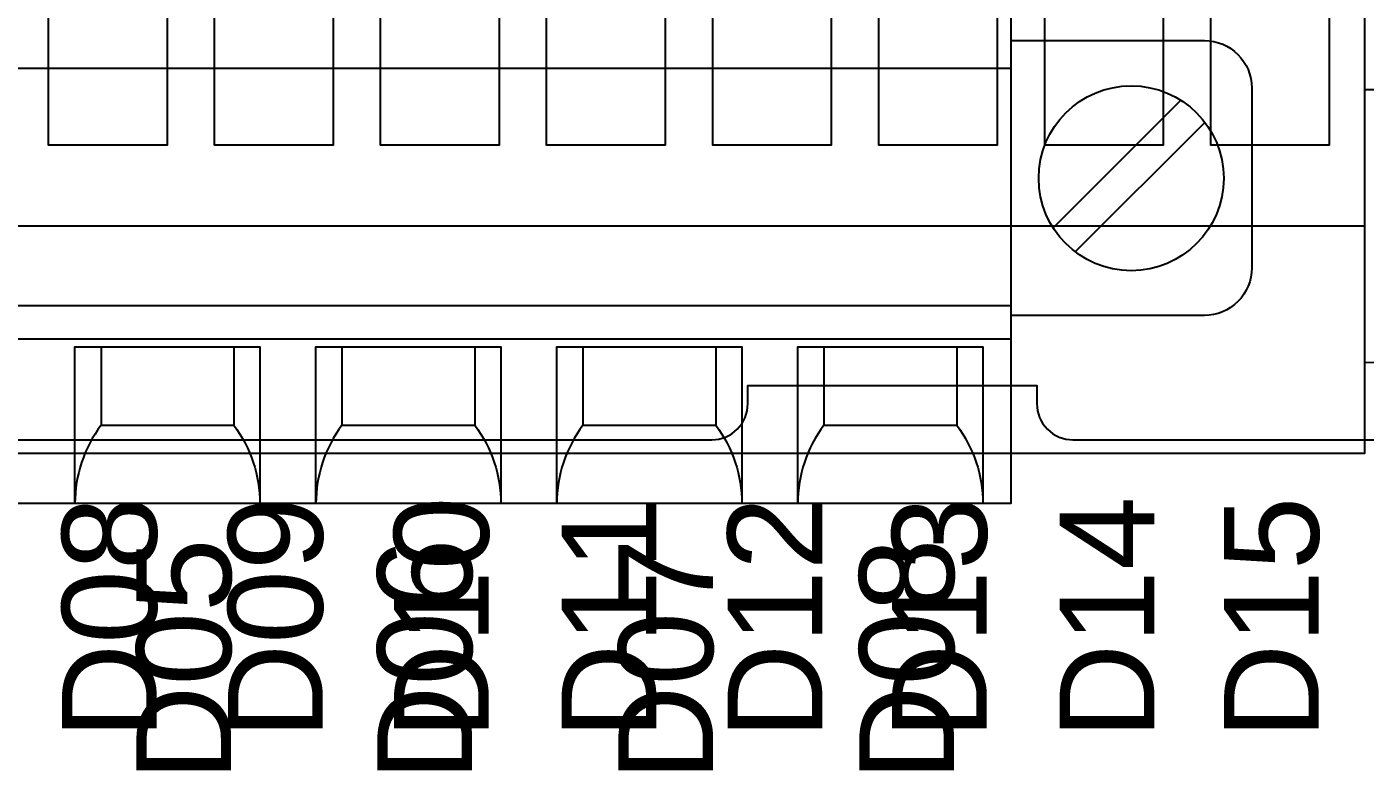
# Model space of a CAD drawing. Extents: x 0.3 to 23.7, y 0.2 to 17.8.
# Drawn here: x 18.987 to 20.098, y 4.187 to 4.805 of the extents above; entities that cross this region are included whole.
import ezdxf

# ---------------------------------------------------------------- set-up
doc = ezdxf.new("R2010")
doc.units = 0
doc.header["$MEASUREMENT"] = 0
for name, color, linetype in [('3_01__0-__EMPTY', 7, 'CONTINUOUS'), ('3_02__B-___3__DI___4__DO__', 7, 'CONTINUOUS'), ('3_03__1-___4__DI___4__DO_E', 7, 'CONTINUOUS'), ('3_04__C-___4__DI___4__DO_F', 7, 'CONTINUOUS'), ('3_05__D-___4__DI___3__DO_E', 7, 'CONTINUOUS'), ('3_06__2A___8__DO__ELECTROM', 7, 'CONTINUOUS'), ('3_07__2B___8__DO__ELECTROM', 7, 'CONTINUOUS'), ('3_08__2C___8__DO_ELECTROME', 7, 'CONTINUOUS'), ('3_09__2D___8__DO_ELECTROME', 7, 'CONTINUOUS'), ('3_10__2G___8__DO_ELECTROME', 7, 'CONTINUOUS'), ('3_11__3-___8__DI', 7, 'CONTINUOUS'), ('3_12__4-___14__DI', 7, 'CONTINUOUS'), ('3_13__5-___8__AI___20_MA_O', 7, 'CONTINUOUS'), ('3_14__6-___4__AI___4__AO__', 7, 'CONTINUOUS'), ('3_15__9-___10__RTD_INPUTS', 7, 'CONTINUOUS')]:
    doc.layers.add(name, color=color, linetype=linetype)
doc.styles.add('ARIAL', font='arial.ttf')

msp = doc.modelspace()

# ---------------------------------------------------------------- linework, layer by layer
at = {"layer": '3_01__0-__EMPTY'}
msp.add_lwpolyline([(18.5905, 4.4619), (19.5558, 4.4619, 0.414214), (19.5856, 4.4918), (19.5856, 4.5069), (19.8256, 4.5069), (19.8256, 4.4918, 0.414214), (19.8555, 4.4619), (20.7508, 4.4619, 0.414214)], format="xyb", dxfattribs=at)
at = {"layer": '3_02__B-___3__DI___4__DO__'}
msp.add_lwpolyline([(18.2039, 5.0177), (19.8039, 5.0177), (19.8039, 4.4089), (18.2039, 4.4089)], close=True, dxfattribs=at)
for points in [[(19.8039, 4.7935), (19.9646, 4.7935, -0.414169), (20.0039, 4.7541), (20.0039, 4.6046, -0.414258), (19.9646, 4.5652), (19.8039, 4.5652)], [(19.0488, 4.539), (19.0488, 4.4739, 0.162853), (19.0272, 4.4089, 1.944453)], [(19.1591, 4.539), (19.1591, 4.4739, -0.162853), (19.1807, 4.4089, -1.944453)], [(19.2488, 4.539), (19.2488, 4.4739, 0.162853), (19.2272, 4.4089, 1.944453)], [(19.3591, 4.539), (19.3591, 4.4739, -0.162853), (19.3807, 4.4089, -1.944453)], [(19.4488, 4.539), (19.4488, 4.4739, 0.162853), (19.4272, 4.4089, 1.944453)], [(19.5591, 4.539), (19.5591, 4.4739, -0.162853), (19.5807, 4.4089, -1.944453)], [(19.6488, 4.539), (19.6488, 4.4739, 0.162853), (19.6272, 4.4089, 1.944453)], [(19.7591, 4.539), (19.7591, 4.4739, -0.162853), (19.7807, 4.4089, -1.944453)]]:
    msp.add_lwpolyline(points, format="xyb", dxfattribs=at)
for points in [[(18.2039, 4.7706), (19.8039, 4.7706)], [(19.8391, 4.638), (19.945, 4.7439)], [(19.8574, 4.618), (19.965, 4.7255)], [(18.2039, 4.5735), (19.8039, 4.5735)], [(18.2039, 4.5457), (19.8039, 4.5457)], [(19.0272, 4.4089), (19.0272, 4.539), (19.1807, 4.539), (19.1807, 4.4089)], [(19.2272, 4.4089), (19.2272, 4.539), (19.3807, 4.539), (19.3807, 4.4089)], [(19.4272, 4.4089), (19.4272, 4.539), (19.5807, 4.539), (19.5807, 4.4089)], [(19.6272, 4.4089), (19.6272, 4.539), (19.7807, 4.539), (19.7807, 4.4089)], [(19.0488, 4.4739), (19.1591, 4.4739)], [(19.2488, 4.4739), (19.3591, 4.4739)], [(19.4488, 4.4739), (19.5591, 4.4739)], [(19.6488, 4.4739), (19.7591, 4.4739)]]:
    msp.add_lwpolyline(points, dxfattribs=at)
msp.add_circle((19.9039, 4.6791), 0.0768, dxfattribs=at)
at = {"layer": '3_03__1-___4__DI___4__DO_E'}
msp.add_lwpolyline([(18.2039, 5.0177), (19.8039, 5.0177), (19.8039, 4.4089), (18.2039, 4.4089)], close=True, dxfattribs=at)
for points in [[(19.8039, 4.7935), (19.9646, 4.7935, -0.414169), (20.0039, 4.7541), (20.0039, 4.6046, -0.414258), (19.9646, 4.5652), (19.8039, 4.5652)], [(19.0488, 4.539), (19.0488, 4.4739, 0.162853), (19.0272, 4.4089, 1.944453)], [(19.1591, 4.539), (19.1591, 4.4739, -0.162853), (19.1807, 4.4089, -1.944453)], [(19.2488, 4.539), (19.2488, 4.4739, 0.162853), (19.2272, 4.4089, 1.944453)], [(19.3591, 4.539), (19.3591, 4.4739, -0.162853), (19.3807, 4.4089, -1.944453)], [(19.4488, 4.539), (19.4488, 4.4739, 0.162853), (19.4272, 4.4089, 1.944453)], [(19.5591, 4.539), (19.5591, 4.4739, -0.162853), (19.5807, 4.4089, -1.944453)], [(19.6488, 4.539), (19.6488, 4.4739, 0.162853), (19.6272, 4.4089, 1.944453)], [(19.7591, 4.539), (19.7591, 4.4739, -0.162853), (19.7807, 4.4089, -1.944453)]]:
    msp.add_lwpolyline(points, format="xyb", dxfattribs=at)
for points in [[(18.2039, 4.7706), (19.8039, 4.7706)], [(19.8391, 4.638), (19.945, 4.7439)], [(19.8574, 4.618), (19.965, 4.7255)], [(18.2039, 4.5735), (19.8039, 4.5735)], [(18.2039, 4.5457), (19.8039, 4.5457)], [(19.0272, 4.4089), (19.0272, 4.539), (19.1807, 4.539), (19.1807, 4.4089)], [(19.2272, 4.4089), (19.2272, 4.539), (19.3807, 4.539), (19.3807, 4.4089)], [(19.4272, 4.4089), (19.4272, 4.539), (19.5807, 4.539), (19.5807, 4.4089)], [(19.6272, 4.4089), (19.6272, 4.539), (19.7807, 4.539), (19.7807, 4.4089)], [(19.0488, 4.4739), (19.1591, 4.4739)], [(19.2488, 4.4739), (19.3591, 4.4739)], [(19.4488, 4.4739), (19.5591, 4.4739)], [(19.6488, 4.4739), (19.7591, 4.4739)]]:
    msp.add_lwpolyline(points, dxfattribs=at)
msp.add_circle((19.9039, 4.6791), 0.0768, dxfattribs=at)
at = {"layer": '3_04__C-___4__DI___4__DO_F'}
msp.add_lwpolyline([(18.2039, 5.0177), (19.8039, 5.0177), (19.8039, 4.4089), (18.2039, 4.4089)], close=True, dxfattribs=at)
for points in [[(19.8039, 4.7935), (19.9646, 4.7935, -0.414169), (20.0039, 4.7541), (20.0039, 4.6046, -0.414258), (19.9646, 4.5652), (19.8039, 4.5652)], [(19.0488, 4.539), (19.0488, 4.4739, 0.162853), (19.0272, 4.4089, 1.944453)], [(19.1591, 4.539), (19.1591, 4.4739, -0.162853), (19.1807, 4.4089, -1.944453)], [(19.2488, 4.539), (19.2488, 4.4739, 0.162853), (19.2272, 4.4089, 1.944453)], [(19.3591, 4.539), (19.3591, 4.4739, -0.162853), (19.3807, 4.4089, -1.944453)], [(19.4488, 4.539), (19.4488, 4.4739, 0.162853), (19.4272, 4.4089, 1.944453)], [(19.5591, 4.539), (19.5591, 4.4739, -0.162853), (19.5807, 4.4089, -1.944453)], [(19.6488, 4.539), (19.6488, 4.4739, 0.162853), (19.6272, 4.4089, 1.944453)], [(19.7591, 4.539), (19.7591, 4.4739, -0.162853), (19.7807, 4.4089, -1.944453)]]:
    msp.add_lwpolyline(points, format="xyb", dxfattribs=at)
for points in [[(18.2039, 4.7706), (19.8039, 4.7706)], [(19.8391, 4.638), (19.945, 4.7439)], [(19.8574, 4.618), (19.965, 4.7255)], [(18.2039, 4.5735), (19.8039, 4.5735)], [(18.2039, 4.5457), (19.8039, 4.5457)], [(19.0272, 4.4089), (19.0272, 4.539), (19.1807, 4.539), (19.1807, 4.4089)], [(19.2272, 4.4089), (19.2272, 4.539), (19.3807, 4.539), (19.3807, 4.4089)], [(19.4272, 4.4089), (19.4272, 4.539), (19.5807, 4.539), (19.5807, 4.4089)], [(19.6272, 4.4089), (19.6272, 4.539), (19.7807, 4.539), (19.7807, 4.4089)], [(19.0488, 4.4739), (19.1591, 4.4739)], [(19.2488, 4.4739), (19.3591, 4.4739)], [(19.4488, 4.4739), (19.5591, 4.4739)], [(19.6488, 4.4739), (19.7591, 4.4739)]]:
    msp.add_lwpolyline(points, dxfattribs=at)
msp.add_circle((19.9039, 4.6791), 0.0768, dxfattribs=at)
at = {"layer": '3_05__D-___4__DI___3__DO_E'}
msp.add_lwpolyline([(18.2039, 5.0177), (19.8039, 5.0177), (19.8039, 4.4089), (18.2039, 4.4089)], close=True, dxfattribs=at)
for points in [[(19.8039, 4.7935), (19.9646, 4.7935, -0.414169), (20.0039, 4.7541), (20.0039, 4.6046, -0.414258), (19.9646, 4.5652), (19.8039, 4.5652)], [(19.0488, 4.539), (19.0488, 4.4739, 0.162853), (19.0272, 4.4089, 1.944453)], [(19.1591, 4.539), (19.1591, 4.4739, -0.162853), (19.1807, 4.4089, -1.944453)], [(19.2488, 4.539), (19.2488, 4.4739, 0.162853), (19.2272, 4.4089, 1.944453)], [(19.3591, 4.539), (19.3591, 4.4739, -0.162853), (19.3807, 4.4089, -1.944453)], [(19.4488, 4.539), (19.4488, 4.4739, 0.162853), (19.4272, 4.4089, 1.944453)], [(19.5591, 4.539), (19.5591, 4.4739, -0.162853), (19.5807, 4.4089, -1.944453)], [(19.6488, 4.539), (19.6488, 4.4739, 0.162853), (19.6272, 4.4089, 1.944453)], [(19.7591, 4.539), (19.7591, 4.4739, -0.162853), (19.7807, 4.4089, -1.944453)]]:
    msp.add_lwpolyline(points, format="xyb", dxfattribs=at)
for points in [[(18.2039, 4.7706), (19.8039, 4.7706)], [(19.8391, 4.638), (19.945, 4.7439)], [(19.8574, 4.618), (19.965, 4.7255)], [(18.2039, 4.5735), (19.8039, 4.5735)], [(18.2039, 4.5457), (19.8039, 4.5457)], [(19.0272, 4.4089), (19.0272, 4.539), (19.1807, 4.539), (19.1807, 4.4089)], [(19.2272, 4.4089), (19.2272, 4.539), (19.3807, 4.539), (19.3807, 4.4089)], [(19.4272, 4.4089), (19.4272, 4.539), (19.5807, 4.539), (19.5807, 4.4089)], [(19.6272, 4.4089), (19.6272, 4.539), (19.7807, 4.539), (19.7807, 4.4089)], [(19.0488, 4.4739), (19.1591, 4.4739)], [(19.2488, 4.4739), (19.3591, 4.4739)], [(19.4488, 4.4739), (19.5591, 4.4739)], [(19.6488, 4.4739), (19.7591, 4.4739)]]:
    msp.add_lwpolyline(points, dxfattribs=at)
msp.add_circle((19.9039, 4.6791), 0.0768, dxfattribs=at)
at = {"layer": '3_06__2A___8__DO__ELECTROM'}
msp.add_lwpolyline([(18.2039, 5.0177), (19.8039, 5.0177), (19.8039, 4.4089), (18.2039, 4.4089)], close=True, dxfattribs=at)
for points in [[(19.8039, 4.7935), (19.9646, 4.7935, -0.414169), (20.0039, 4.7541), (20.0039, 4.6046, -0.414258), (19.9646, 4.5652), (19.8039, 4.5652)], [(19.0488, 4.539), (19.0488, 4.4739, 0.162853), (19.0272, 4.4089, 1.944453)], [(19.1591, 4.539), (19.1591, 4.4739, -0.162853), (19.1807, 4.4089, -1.944453)], [(19.2488, 4.539), (19.2488, 4.4739, 0.162853), (19.2272, 4.4089, 1.944453)], [(19.3591, 4.539), (19.3591, 4.4739, -0.162853), (19.3807, 4.4089, -1.944453)], [(19.4488, 4.539), (19.4488, 4.4739, 0.162853), (19.4272, 4.4089, 1.944453)], [(19.5591, 4.539), (19.5591, 4.4739, -0.162853), (19.5807, 4.4089, -1.944453)], [(19.6488, 4.539), (19.6488, 4.4739, 0.162853), (19.6272, 4.4089, 1.944453)], [(19.7591, 4.539), (19.7591, 4.4739, -0.162853), (19.7807, 4.4089, -1.944453)]]:
    msp.add_lwpolyline(points, format="xyb", dxfattribs=at)
for points in [[(18.2039, 4.7706), (19.8039, 4.7706)], [(19.8391, 4.638), (19.945, 4.7439)], [(19.8574, 4.618), (19.965, 4.7255)], [(18.2039, 4.5735), (19.8039, 4.5735)], [(18.2039, 4.5457), (19.8039, 4.5457)], [(19.0272, 4.4089), (19.0272, 4.539), (19.1807, 4.539), (19.1807, 4.4089)], [(19.2272, 4.4089), (19.2272, 4.539), (19.3807, 4.539), (19.3807, 4.4089)], [(19.4272, 4.4089), (19.4272, 4.539), (19.5807, 4.539), (19.5807, 4.4089)], [(19.6272, 4.4089), (19.6272, 4.539), (19.7807, 4.539), (19.7807, 4.4089)], [(19.0488, 4.4739), (19.1591, 4.4739)], [(19.2488, 4.4739), (19.3591, 4.4739)], [(19.4488, 4.4739), (19.5591, 4.4739)], [(19.6488, 4.4739), (19.7591, 4.4739)]]:
    msp.add_lwpolyline(points, dxfattribs=at)
msp.add_circle((19.9039, 4.6791), 0.0768, dxfattribs=at)
at = {"layer": '3_07__2B___8__DO__ELECTROM'}
msp.add_lwpolyline([(18.2039, 5.0177), (19.8039, 5.0177), (19.8039, 4.4089), (18.2039, 4.4089)], close=True, dxfattribs=at)
for points in [[(19.8039, 4.7935), (19.9646, 4.7935, -0.414169), (20.0039, 4.7541), (20.0039, 4.6046, -0.414258), (19.9646, 4.5652), (19.8039, 4.5652)], [(19.0488, 4.539), (19.0488, 4.4739, 0.162853), (19.0272, 4.4089, 1.944453)], [(19.1591, 4.539), (19.1591, 4.4739, -0.162853), (19.1807, 4.4089, -1.944453)], [(19.2488, 4.539), (19.2488, 4.4739, 0.162853), (19.2272, 4.4089, 1.944453)], [(19.3591, 4.539), (19.3591, 4.4739, -0.162853), (19.3807, 4.4089, -1.944453)], [(19.4488, 4.539), (19.4488, 4.4739, 0.162853), (19.4272, 4.4089, 1.944453)], [(19.5591, 4.539), (19.5591, 4.4739, -0.162853), (19.5807, 4.4089, -1.944453)], [(19.6488, 4.539), (19.6488, 4.4739, 0.162853), (19.6272, 4.4089, 1.944453)], [(19.7591, 4.539), (19.7591, 4.4739, -0.162853), (19.7807, 4.4089, -1.944453)]]:
    msp.add_lwpolyline(points, format="xyb", dxfattribs=at)
for points in [[(18.2039, 4.7706), (19.8039, 4.7706)], [(19.8391, 4.638), (19.945, 4.7439)], [(19.8574, 4.618), (19.965, 4.7255)], [(18.2039, 4.5735), (19.8039, 4.5735)], [(18.2039, 4.5457), (19.8039, 4.5457)], [(19.0272, 4.4089), (19.0272, 4.539), (19.1807, 4.539), (19.1807, 4.4089)], [(19.2272, 4.4089), (19.2272, 4.539), (19.3807, 4.539), (19.3807, 4.4089)], [(19.4272, 4.4089), (19.4272, 4.539), (19.5807, 4.539), (19.5807, 4.4089)], [(19.6272, 4.4089), (19.6272, 4.539), (19.7807, 4.539), (19.7807, 4.4089)], [(19.0488, 4.4739), (19.1591, 4.4739)], [(19.2488, 4.4739), (19.3591, 4.4739)], [(19.4488, 4.4739), (19.5591, 4.4739)], [(19.6488, 4.4739), (19.7591, 4.4739)]]:
    msp.add_lwpolyline(points, dxfattribs=at)
msp.add_circle((19.9039, 4.6791), 0.0768, dxfattribs=at)
at = {"layer": '3_08__2C___8__DO_ELECTROME'}
msp.add_lwpolyline([(18.2039, 5.0177), (19.8039, 5.0177), (19.8039, 4.4089), (18.2039, 4.4089)], close=True, dxfattribs=at)
for points in [[(19.8039, 4.7935), (19.9646, 4.7935, -0.414169), (20.0039, 4.7541), (20.0039, 4.6046, -0.414258), (19.9646, 4.5652), (19.8039, 4.5652)], [(19.0488, 4.539), (19.0488, 4.4739, 0.162853), (19.0272, 4.4089, 1.944453)], [(19.1591, 4.539), (19.1591, 4.4739, -0.162853), (19.1807, 4.4089, -1.944453)], [(19.2488, 4.539), (19.2488, 4.4739, 0.162853), (19.2272, 4.4089, 1.944453)], [(19.3591, 4.539), (19.3591, 4.4739, -0.162853), (19.3807, 4.4089, -1.944453)], [(19.4488, 4.539), (19.4488, 4.4739, 0.162853), (19.4272, 4.4089, 1.944453)], [(19.5591, 4.539), (19.5591, 4.4739, -0.162853), (19.5807, 4.4089, -1.944453)], [(19.6488, 4.539), (19.6488, 4.4739, 0.162853), (19.6272, 4.4089, 1.944453)], [(19.7591, 4.539), (19.7591, 4.4739, -0.162853), (19.7807, 4.4089, -1.944453)]]:
    msp.add_lwpolyline(points, format="xyb", dxfattribs=at)
for points in [[(18.2039, 4.7706), (19.8039, 4.7706)], [(19.8391, 4.638), (19.945, 4.7439)], [(19.8574, 4.618), (19.965, 4.7255)], [(18.2039, 4.5735), (19.8039, 4.5735)], [(18.2039, 4.5457), (19.8039, 4.5457)], [(19.0272, 4.4089), (19.0272, 4.539), (19.1807, 4.539), (19.1807, 4.4089)], [(19.2272, 4.4089), (19.2272, 4.539), (19.3807, 4.539), (19.3807, 4.4089)], [(19.4272, 4.4089), (19.4272, 4.539), (19.5807, 4.539), (19.5807, 4.4089)], [(19.6272, 4.4089), (19.6272, 4.539), (19.7807, 4.539), (19.7807, 4.4089)], [(19.0488, 4.4739), (19.1591, 4.4739)], [(19.2488, 4.4739), (19.3591, 4.4739)], [(19.4488, 4.4739), (19.5591, 4.4739)], [(19.6488, 4.4739), (19.7591, 4.4739)]]:
    msp.add_lwpolyline(points, dxfattribs=at)
msp.add_circle((19.9039, 4.6791), 0.0768, dxfattribs=at)
at = {"layer": '3_09__2D___8__DO_ELECTROME'}
msp.add_lwpolyline([(18.2039, 5.0177), (19.8039, 5.0177), (19.8039, 4.4089), (18.2039, 4.4089)], close=True, dxfattribs=at)
for points in [[(19.8039, 4.7935), (19.9646, 4.7935, -0.414169), (20.0039, 4.7541), (20.0039, 4.6046, -0.414258), (19.9646, 4.5652), (19.8039, 4.5652)], [(19.0488, 4.539), (19.0488, 4.4739, 0.162853), (19.0272, 4.4089, 1.944453)], [(19.1591, 4.539), (19.1591, 4.4739, -0.162853), (19.1807, 4.4089, -1.944453)], [(19.2488, 4.539), (19.2488, 4.4739, 0.162853), (19.2272, 4.4089, 1.944453)], [(19.3591, 4.539), (19.3591, 4.4739, -0.162853), (19.3807, 4.4089, -1.944453)], [(19.4488, 4.539), (19.4488, 4.4739, 0.162853), (19.4272, 4.4089, 1.944453)], [(19.5591, 4.539), (19.5591, 4.4739, -0.162853), (19.5807, 4.4089, -1.944453)], [(19.6488, 4.539), (19.6488, 4.4739, 0.162853), (19.6272, 4.4089, 1.944453)], [(19.7591, 4.539), (19.7591, 4.4739, -0.162853), (19.7807, 4.4089, -1.944453)]]:
    msp.add_lwpolyline(points, format="xyb", dxfattribs=at)
for points in [[(18.2039, 4.7706), (19.8039, 4.7706)], [(19.8391, 4.638), (19.945, 4.7439)], [(19.8574, 4.618), (19.965, 4.7255)], [(18.2039, 4.5735), (19.8039, 4.5735)], [(18.2039, 4.5457), (19.8039, 4.5457)], [(19.0272, 4.4089), (19.0272, 4.539), (19.1807, 4.539), (19.1807, 4.4089)], [(19.2272, 4.4089), (19.2272, 4.539), (19.3807, 4.539), (19.3807, 4.4089)], [(19.4272, 4.4089), (19.4272, 4.539), (19.5807, 4.539), (19.5807, 4.4089)], [(19.6272, 4.4089), (19.6272, 4.539), (19.7807, 4.539), (19.7807, 4.4089)], [(19.0488, 4.4739), (19.1591, 4.4739)], [(19.2488, 4.4739), (19.3591, 4.4739)], [(19.4488, 4.4739), (19.5591, 4.4739)], [(19.6488, 4.4739), (19.7591, 4.4739)]]:
    msp.add_lwpolyline(points, dxfattribs=at)
msp.add_circle((19.9039, 4.6791), 0.0768, dxfattribs=at)
at = {"layer": '3_10__2G___8__DO_ELECTROME'}
msp.add_lwpolyline([(18.2039, 5.0177), (19.8039, 5.0177), (19.8039, 4.4089), (18.2039, 4.4089)], close=True, dxfattribs=at)
for points in [[(19.8039, 4.7935), (19.9646, 4.7935, -0.414169), (20.0039, 4.7541), (20.0039, 4.6046, -0.414258), (19.9646, 4.5652), (19.8039, 4.5652)], [(19.0488, 4.539), (19.0488, 4.4739, 0.162853), (19.0272, 4.4089, 1.944453)], [(19.1591, 4.539), (19.1591, 4.4739, -0.162853), (19.1807, 4.4089, -1.944453)], [(19.2488, 4.539), (19.2488, 4.4739, 0.162853), (19.2272, 4.4089, 1.944453)], [(19.3591, 4.539), (19.3591, 4.4739, -0.162853), (19.3807, 4.4089, -1.944453)], [(19.4488, 4.539), (19.4488, 4.4739, 0.162853), (19.4272, 4.4089, 1.944453)], [(19.5591, 4.539), (19.5591, 4.4739, -0.162853), (19.5807, 4.4089, -1.944453)], [(19.6488, 4.539), (19.6488, 4.4739, 0.162853), (19.6272, 4.4089, 1.944453)], [(19.7591, 4.539), (19.7591, 4.4739, -0.162853), (19.7807, 4.4089, -1.944453)]]:
    msp.add_lwpolyline(points, format="xyb", dxfattribs=at)
for points in [[(18.2039, 4.7706), (19.8039, 4.7706)], [(19.8391, 4.638), (19.945, 4.7439)], [(19.8574, 4.618), (19.965, 4.7255)], [(18.2039, 4.5735), (19.8039, 4.5735)], [(18.2039, 4.5457), (19.8039, 4.5457)], [(19.0272, 4.4089), (19.0272, 4.539), (19.1807, 4.539), (19.1807, 4.4089)], [(19.2272, 4.4089), (19.2272, 4.539), (19.3807, 4.539), (19.3807, 4.4089)], [(19.4272, 4.4089), (19.4272, 4.539), (19.5807, 4.539), (19.5807, 4.4089)], [(19.6272, 4.4089), (19.6272, 4.539), (19.7807, 4.539), (19.7807, 4.4089)], [(19.0488, 4.4739), (19.1591, 4.4739)], [(19.2488, 4.4739), (19.3591, 4.4739)], [(19.4488, 4.4739), (19.5591, 4.4739)], [(19.6488, 4.4739), (19.7591, 4.4739)]]:
    msp.add_lwpolyline(points, dxfattribs=at)
msp.add_circle((19.9039, 4.6791), 0.0768, dxfattribs=at)
at = {"layer": '3_11__3-___8__DI'}
msp.add_lwpolyline([(18.2039, 5.0177), (19.8039, 5.0177), (19.8039, 4.4089), (18.2039, 4.4089)], close=True, dxfattribs=at)
for points in [[(19.8039, 4.7935), (19.9646, 4.7935, -0.414169), (20.0039, 4.7541), (20.0039, 4.6046, -0.414258), (19.9646, 4.5652), (19.8039, 4.5652)], [(19.0488, 4.539), (19.0488, 4.4739, 0.162853), (19.0272, 4.4089, 1.944453)], [(19.1591, 4.539), (19.1591, 4.4739, -0.162853), (19.1807, 4.4089, -1.944453)], [(19.2488, 4.539), (19.2488, 4.4739, 0.162853), (19.2272, 4.4089, 1.944453)], [(19.3591, 4.539), (19.3591, 4.4739, -0.162853), (19.3807, 4.4089, -1.944453)], [(19.4488, 4.539), (19.4488, 4.4739, 0.162853), (19.4272, 4.4089, 1.944453)], [(19.5591, 4.539), (19.5591, 4.4739, -0.162853), (19.5807, 4.4089, -1.944453)], [(19.6488, 4.539), (19.6488, 4.4739, 0.162853), (19.6272, 4.4089, 1.944453)], [(19.7591, 4.539), (19.7591, 4.4739, -0.162853), (19.7807, 4.4089, -1.944453)]]:
    msp.add_lwpolyline(points, format="xyb", dxfattribs=at)
for points in [[(18.2039, 4.7706), (19.8039, 4.7706)], [(19.8391, 4.638), (19.945, 4.7439)], [(19.8574, 4.618), (19.965, 4.7255)], [(18.2039, 4.5735), (19.8039, 4.5735)], [(18.2039, 4.5457), (19.8039, 4.5457)], [(19.0272, 4.4089), (19.0272, 4.539), (19.1807, 4.539), (19.1807, 4.4089)], [(19.2272, 4.4089), (19.2272, 4.539), (19.3807, 4.539), (19.3807, 4.4089)], [(19.4272, 4.4089), (19.4272, 4.539), (19.5807, 4.539), (19.5807, 4.4089)], [(19.6272, 4.4089), (19.6272, 4.539), (19.7807, 4.539), (19.7807, 4.4089)], [(19.0488, 4.4739), (19.1591, 4.4739)], [(19.2488, 4.4739), (19.3591, 4.4739)], [(19.4488, 4.4739), (19.5591, 4.4739)], [(19.6488, 4.4739), (19.7591, 4.4739)]]:
    msp.add_lwpolyline(points, dxfattribs=at)
msp.add_circle((19.9039, 4.6791), 0.0768, dxfattribs=at)
at = {"layer": '3_12__4-___14__DI'}
msp.add_lwpolyline([(18.2039, 5.0177), (19.8039, 5.0177), (19.8039, 4.4089), (18.2039, 4.4089)], close=True, dxfattribs=at)
for points in [[(19.8039, 4.7935), (19.9646, 4.7935, -0.414169), (20.0039, 4.7541), (20.0039, 4.6046, -0.414258), (19.9646, 4.5652), (19.8039, 4.5652)], [(19.0488, 4.539), (19.0488, 4.4739, 0.162853), (19.0272, 4.4089, 1.944453)], [(19.1591, 4.539), (19.1591, 4.4739, -0.162853), (19.1807, 4.4089, -1.944453)], [(19.2488, 4.539), (19.2488, 4.4739, 0.162853), (19.2272, 4.4089, 1.944453)], [(19.3591, 4.539), (19.3591, 4.4739, -0.162853), (19.3807, 4.4089, -1.944453)], [(19.4488, 4.539), (19.4488, 4.4739, 0.162853), (19.4272, 4.4089, 1.944453)], [(19.5591, 4.539), (19.5591, 4.4739, -0.162853), (19.5807, 4.4089, -1.944453)], [(19.6488, 4.539), (19.6488, 4.4739, 0.162853), (19.6272, 4.4089, 1.944453)], [(19.7591, 4.539), (19.7591, 4.4739, -0.162853), (19.7807, 4.4089, -1.944453)]]:
    msp.add_lwpolyline(points, format="xyb", dxfattribs=at)
for points in [[(18.2039, 4.7706), (19.8039, 4.7706)], [(19.8391, 4.638), (19.945, 4.7439)], [(19.8574, 4.618), (19.965, 4.7255)], [(18.2039, 4.5735), (19.8039, 4.5735)], [(18.2039, 4.5457), (19.8039, 4.5457)], [(19.0272, 4.4089), (19.0272, 4.539), (19.1807, 4.539), (19.1807, 4.4089)], [(19.2272, 4.4089), (19.2272, 4.539), (19.3807, 4.539), (19.3807, 4.4089)], [(19.4272, 4.4089), (19.4272, 4.539), (19.5807, 4.539), (19.5807, 4.4089)], [(19.6272, 4.4089), (19.6272, 4.539), (19.7807, 4.539), (19.7807, 4.4089)], [(19.0488, 4.4739), (19.1591, 4.4739)], [(19.2488, 4.4739), (19.3591, 4.4739)], [(19.4488, 4.4739), (19.5591, 4.4739)], [(19.6488, 4.4739), (19.7591, 4.4739)]]:
    msp.add_lwpolyline(points, dxfattribs=at)
msp.add_circle((19.9039, 4.6791), 0.0768, dxfattribs=at)
at = {"layer": '3_13__5-___8__AI___20_MA_O'}
msp.add_lwpolyline([(18.2039, 5.0177), (19.8039, 5.0177), (19.8039, 4.4089), (18.2039, 4.4089)], close=True, dxfattribs=at)
for points in [[(19.8039, 4.7935), (19.9646, 4.7935, -0.414169), (20.0039, 4.7541), (20.0039, 4.6046, -0.414258), (19.9646, 4.5652), (19.8039, 4.5652)], [(19.0488, 4.539), (19.0488, 4.4739, 0.162853), (19.0272, 4.4089, 1.944453)], [(19.1591, 4.539), (19.1591, 4.4739, -0.162853), (19.1807, 4.4089, -1.944453)], [(19.2488, 4.539), (19.2488, 4.4739, 0.162853), (19.2272, 4.4089, 1.944453)], [(19.3591, 4.539), (19.3591, 4.4739, -0.162853), (19.3807, 4.4089, -1.944453)], [(19.4488, 4.539), (19.4488, 4.4739, 0.162853), (19.4272, 4.4089, 1.944453)], [(19.5591, 4.539), (19.5591, 4.4739, -0.162853), (19.5807, 4.4089, -1.944453)], [(19.6488, 4.539), (19.6488, 4.4739, 0.162853), (19.6272, 4.4089, 1.944453)], [(19.7591, 4.539), (19.7591, 4.4739, -0.162853), (19.7807, 4.4089, -1.944453)]]:
    msp.add_lwpolyline(points, format="xyb", dxfattribs=at)
for points in [[(18.2039, 4.7706), (19.8039, 4.7706)], [(19.8391, 4.638), (19.945, 4.7439)], [(19.8574, 4.618), (19.965, 4.7255)], [(18.2039, 4.5735), (19.8039, 4.5735)], [(18.2039, 4.5457), (19.8039, 4.5457)], [(19.0272, 4.4089), (19.0272, 4.539), (19.1807, 4.539), (19.1807, 4.4089)], [(19.2272, 4.4089), (19.2272, 4.539), (19.3807, 4.539), (19.3807, 4.4089)], [(19.4272, 4.4089), (19.4272, 4.539), (19.5807, 4.539), (19.5807, 4.4089)], [(19.6272, 4.4089), (19.6272, 4.539), (19.7807, 4.539), (19.7807, 4.4089)], [(19.0488, 4.4739), (19.1591, 4.4739)], [(19.2488, 4.4739), (19.3591, 4.4739)], [(19.4488, 4.4739), (19.5591, 4.4739)], [(19.6488, 4.4739), (19.7591, 4.4739)]]:
    msp.add_lwpolyline(points, dxfattribs=at)
msp.add_circle((19.9039, 4.6791), 0.0768, dxfattribs=at)
at = {"layer": '3_14__6-___4__AI___4__AO__'}
msp.add_lwpolyline([(18.2039, 5.0177), (19.8039, 5.0177), (19.8039, 4.4089), (18.2039, 4.4089)], close=True, dxfattribs=at)
for points in [[(19.8039, 4.7935), (19.9646, 4.7935, -0.414169), (20.0039, 4.7541), (20.0039, 4.6046, -0.414258), (19.9646, 4.5652), (19.8039, 4.5652)], [(19.0488, 4.539), (19.0488, 4.4739, 0.162853), (19.0272, 4.4089, 1.944453)], [(19.1591, 4.539), (19.1591, 4.4739, -0.162853), (19.1807, 4.4089, -1.944453)], [(19.2488, 4.539), (19.2488, 4.4739, 0.162853), (19.2272, 4.4089, 1.944453)], [(19.3591, 4.539), (19.3591, 4.4739, -0.162853), (19.3807, 4.4089, -1.944453)], [(19.4488, 4.539), (19.4488, 4.4739, 0.162853), (19.4272, 4.4089, 1.944453)], [(19.5591, 4.539), (19.5591, 4.4739, -0.162853), (19.5807, 4.4089, -1.944453)], [(19.6488, 4.539), (19.6488, 4.4739, 0.162853), (19.6272, 4.4089, 1.944453)], [(19.7591, 4.539), (19.7591, 4.4739, -0.162853), (19.7807, 4.4089, -1.944453)]]:
    msp.add_lwpolyline(points, format="xyb", dxfattribs=at)
for points in [[(18.2039, 4.7706), (19.8039, 4.7706)], [(19.8391, 4.638), (19.945, 4.7439)], [(19.8574, 4.618), (19.965, 4.7255)], [(18.2039, 4.5735), (19.8039, 4.5735)], [(18.2039, 4.5457), (19.8039, 4.5457)], [(19.0272, 4.4089), (19.0272, 4.539), (19.1807, 4.539), (19.1807, 4.4089)], [(19.2272, 4.4089), (19.2272, 4.539), (19.3807, 4.539), (19.3807, 4.4089)], [(19.4272, 4.4089), (19.4272, 4.539), (19.5807, 4.539), (19.5807, 4.4089)], [(19.6272, 4.4089), (19.6272, 4.539), (19.7807, 4.539), (19.7807, 4.4089)], [(19.0488, 4.4739), (19.1591, 4.4739)], [(19.2488, 4.4739), (19.3591, 4.4739)], [(19.4488, 4.4739), (19.5591, 4.4739)], [(19.6488, 4.4739), (19.7591, 4.4739)]]:
    msp.add_lwpolyline(points, dxfattribs=at)
msp.add_circle((19.9039, 4.6791), 0.0768, dxfattribs=at)
at = {"layer": '3_15__9-___10__RTD_INPUTS'}
for points in [[(18.0112, 4.4507), (20.0978, 4.4507), (20.0978, 4.9035), (18.0112, 4.9035)], [(19.0053, 4.8641), (19.1037, 4.8641), (19.1037, 4.7066), (19.0053, 4.7066)], [(19.1431, 4.8641), (19.2415, 4.8641), (19.2415, 4.7066), (19.1431, 4.7066)], [(19.2809, 4.8641), (19.3793, 4.8641), (19.3793, 4.7066), (19.2809, 4.7066)], [(19.4187, 4.8641), (19.5171, 4.8641), (19.5171, 4.7066), (19.4187, 4.7066)], [(19.5565, 4.8641), (19.6549, 4.8641), (19.6549, 4.7066), (19.5565, 4.7066)], [(19.6943, 4.8641), (19.7927, 4.8641), (19.7927, 4.7066), (19.6943, 4.7066)], [(19.8321, 4.8641), (19.9305, 4.8641), (19.9305, 4.7066), (19.8321, 4.7066)], [(19.9699, 4.8641), (20.0683, 4.8641), (20.0683, 4.7066), (19.9699, 4.7066)]]:
    msp.add_lwpolyline(points, close=True, dxfattribs=at)
for points in [[(20.0978, 4.7529), (20.2947, 4.7529), (20.2947, 4.5265), (20.0978, 4.5259)], [(18.0112, 4.6397), (20.0978, 4.6397)]]:
    msp.add_lwpolyline(points, dxfattribs=at)

# ---------------------------------------------------------------- texts
at = {"layer": '3_01__0-__EMPTY', "style": 'ARIAL'}
for s, p in [('D05', (19.1568, 4.1784)), ('D06', (19.3568, 4.1784)), ('D07', (19.5568, 4.1784)), ('D08', (19.7568, 4.1784))]:
    msp.add_text(s, height=0.07867, rotation=90, dxfattribs=at).set_placement(p)
at = {"layer": '3_02__B-___3__DI___4__DO__', "style": 'ARIAL'}
for s, p in [('D05', (19.1568, 4.1784)), ('D06', (19.3568, 4.1784)), ('D07', (19.5568, 4.1784)), ('D08', (19.7568, 4.1784))]:
    msp.add_text(s, height=0.07867, rotation=90, dxfattribs=at).set_placement(p)
at = {"layer": '3_03__1-___4__DI___4__DO_E', "style": 'ARIAL'}
for s, p in [('D05', (19.1568, 4.1784)), ('D06', (19.3568, 4.1784)), ('D07', (19.5568, 4.1784)), ('D08', (19.7568, 4.1784))]:
    msp.add_text(s, height=0.07867, rotation=90, dxfattribs=at).set_placement(p)
at = {"layer": '3_04__C-___4__DI___4__DO_F', "style": 'ARIAL'}
for s, p in [('D05', (19.1568, 4.1784)), ('D06', (19.3568, 4.1784)), ('D07', (19.5568, 4.1784)), ('D08', (19.7568, 4.1784))]:
    msp.add_text(s, height=0.07867, rotation=90, dxfattribs=at).set_placement(p)
at = {"layer": '3_05__D-___4__DI___3__DO_E', "style": 'ARIAL'}
for s, p in [('D05', (19.1568, 4.1784)), ('D06', (19.3568, 4.1784)), ('D07', (19.5568, 4.1784)), ('D08', (19.7568, 4.1784))]:
    msp.add_text(s, height=0.07867, rotation=90, dxfattribs=at).set_placement(p)
at = {"layer": '3_06__2A___8__DO__ELECTROM', "style": 'ARIAL'}
for s, p in [('D05', (19.1568, 4.1784)), ('D06', (19.3568, 4.1784)), ('D07', (19.5568, 4.1784)), ('D08', (19.7568, 4.1784))]:
    msp.add_text(s, height=0.07867, rotation=90, dxfattribs=at).set_placement(p)
at = {"layer": '3_07__2B___8__DO__ELECTROM', "style": 'ARIAL'}
for s, p in [('D05', (19.1568, 4.1784)), ('D06', (19.3568, 4.1784)), ('D07', (19.5568, 4.1784)), ('D08', (19.7568, 4.1784))]:
    msp.add_text(s, height=0.07867, rotation=90, dxfattribs=at).set_placement(p)
at = {"layer": '3_08__2C___8__DO_ELECTROME', "style": 'ARIAL'}
for s, p in [('D05', (19.1568, 4.1784)), ('D06', (19.3568, 4.1784)), ('D07', (19.5568, 4.1784)), ('D08', (19.7568, 4.1784))]:
    msp.add_text(s, height=0.07867, rotation=90, dxfattribs=at).set_placement(p)
at = {"layer": '3_09__2D___8__DO_ELECTROME', "style": 'ARIAL'}
for s, p in [('D05', (19.1568, 4.1784)), ('D06', (19.3568, 4.1784)), ('D07', (19.5568, 4.1784)), ('D08', (19.7568, 4.1784))]:
    msp.add_text(s, height=0.07867, rotation=90, dxfattribs=at).set_placement(p)
at = {"layer": '3_10__2G___8__DO_ELECTROME', "style": 'ARIAL'}
for s, p in [('D05', (19.1568, 4.1784)), ('D06', (19.3568, 4.1784)), ('D07', (19.5568, 4.1784)), ('D08', (19.7568, 4.1784))]:
    msp.add_text(s, height=0.07867, rotation=90, dxfattribs=at).set_placement(p)
at = {"layer": '3_11__3-___8__DI', "style": 'ARIAL'}
for s, p in [('D05', (19.1568, 4.1784)), ('D06', (19.3568, 4.1784)), ('D07', (19.5568, 4.1784)), ('D08', (19.7568, 4.1784))]:
    msp.add_text(s, height=0.07867, rotation=90, dxfattribs=at).set_placement(p)
at = {"layer": '3_12__4-___14__DI', "style": 'ARIAL'}
for s, p in [('D05', (19.1568, 4.1784)), ('D06', (19.3568, 4.1784)), ('D07', (19.5568, 4.1784)), ('D08', (19.7568, 4.1784))]:
    msp.add_text(s, height=0.07867, rotation=90, dxfattribs=at).set_placement(p)
at = {"layer": '3_13__5-___8__AI___20_MA_O', "style": 'ARIAL'}
for s, p in [('D05', (19.1568, 4.1784)), ('D06', (19.3568, 4.1784)), ('D07', (19.5568, 4.1784)), ('D08', (19.7568, 4.1784))]:
    msp.add_text(s, height=0.07867, rotation=90, dxfattribs=at).set_placement(p)
at = {"layer": '3_14__6-___4__AI___4__AO__', "style": 'ARIAL'}
for s, p in [('D05', (19.1568, 4.1784)), ('D06', (19.3568, 4.1784)), ('D07', (19.5568, 4.1784)), ('D08', (19.7568, 4.1784))]:
    msp.add_text(s, height=0.07867, rotation=90, dxfattribs=at).set_placement(p)
at = {"layer": '3_15__9-___10__RTD_INPUTS', "style": 'ARIAL'}
for s, p in [('D14', (19.9231, 4.2131)), ('D08', (19.095, 4.2131)), ('D09', (19.2328, 4.2131)), ('D10', (19.3706, 4.2131)), ('D11', (19.5097, 4.2131)), ('D12', (19.6475, 4.2131)), ('D13', (19.784, 4.2131)), ('D15', (20.0596, 4.2131))]:
    msp.add_text(s, height=0.07867, rotation=90, dxfattribs=at).set_placement(p)

doc.saveas('drawing.dxf')
